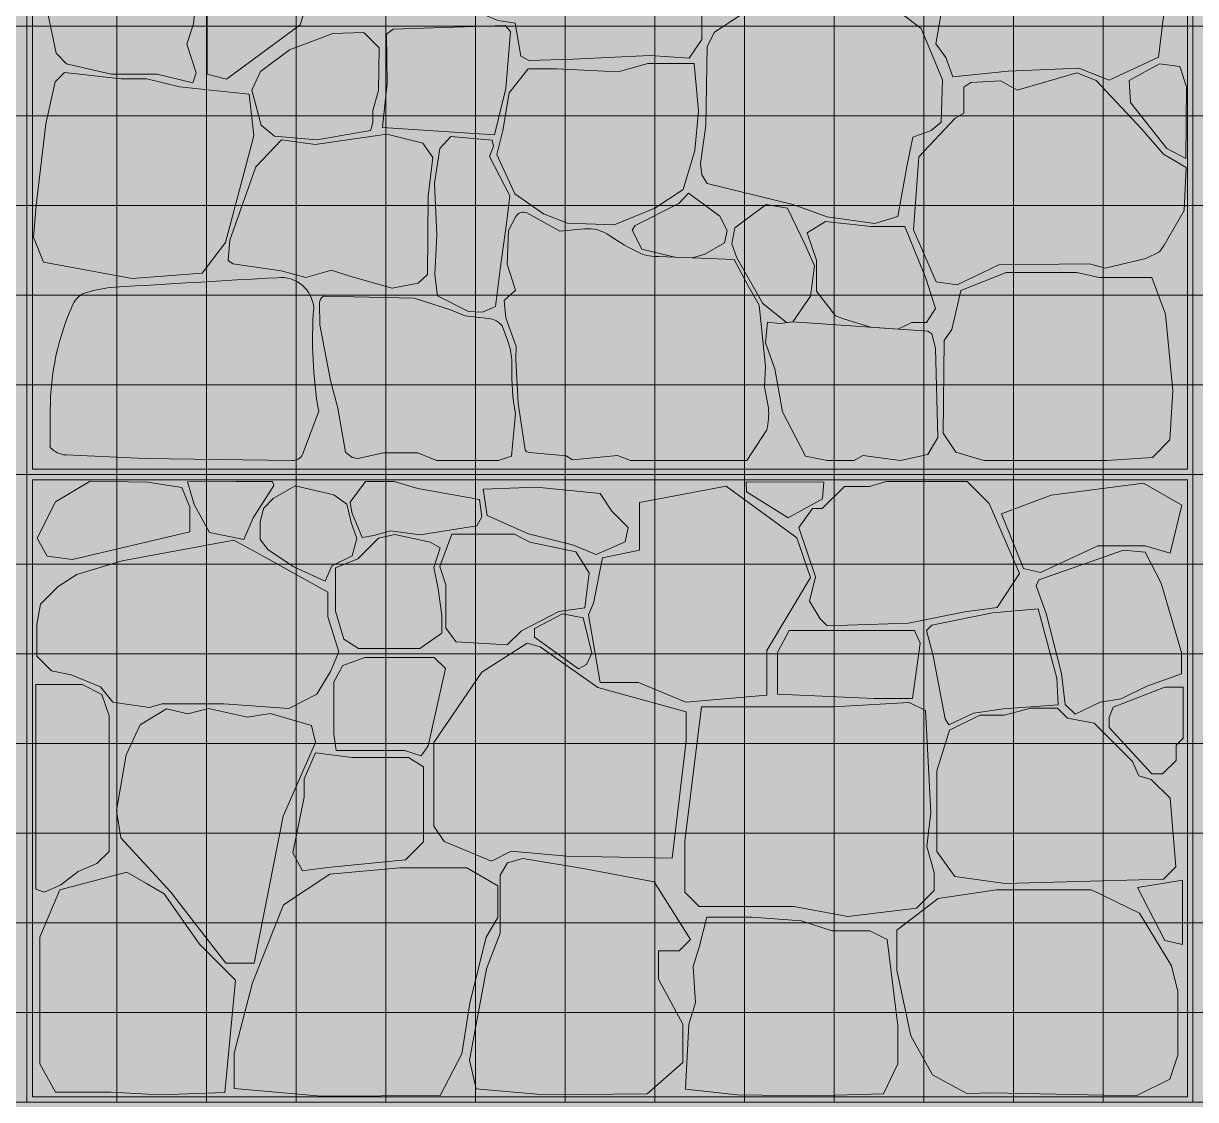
# Model space of a CAD drawing. Header units: centimetres. Extents: x -4381 to 5639, y -3920 to 4826.
# Drawn here: x 180.861 to 182.249, y 3.93 to 5.204 of the extents above; entities that cross this region are included whole.
import ezdxf
from ezdxf.xclip import XClip

# ---------------------------------------------------------------- set-up
doc = ezdxf.new("R2010")
doc.units = ezdxf.units.CM
doc.header["$MEASUREMENT"] = 0
doc.header["$XCLIPFRAME"] = 0
doc.set_wipeout_variables(frame=1)
doc.linetypes.add('Wipeout_Contour', pattern=[100, 0, -100])
for name, color, linetype, lineweight, true_color in [('cad-block.com_Pen_No__62', 7, 'Continuous', 5, 0xaaaaaa), ('hatch stone_Pen_No__254', 7, 'Continuous', 13, 0xe8e8e8), ('Mur de clôture_Pen_No__178', 7, 'Continuous', 5, 0xbda888)]:
    doc.layers.add(name, color=color, linetype=linetype, lineweight=lineweight, true_color=true_color)
doc.layers.add('Drawing & Figure', color=7, linetype='Continuous')
doc.layers.add('Mur de clôture', color=7, linetype='Continuous')
doc.layers.add('net_Pen_No__1', color=7, linetype='Continuous', lineweight=5)

# ---------------------------------------------------------------- blocks, each defined once
blk = doc.blocks.new('Drawing_15_15', base_point=(-267.6734, 10.6179))
at = {"layer": 'hatch stone_Pen_No__254', "linetype": 'Continuous', "ltscale": 10}
for points in [[(181.9616, 5.1406), (182.0271, 5.1475), (182.1108, 5.151), (182.1467, 5.1367), (182.2051, 5.1641), (182.2129, 5.228), (182.1865, 5.3278), (182.1714, 5.3828), (182.1527, 5.3909), (182.0039, 5.4003), (181.9835, 5.3753), (181.9636, 5.3445), (181.95, 5.229), (181.9412, 5.1796), (181.9533, 5.1635)], [(181.0617, 5.1337), (181.0656, 5.1453), (181.0548, 5.1794), (181.0627, 5.2033), (181.0685, 5.2698), (181.1045, 5.3452), (181.0546, 5.3677), (181.0061, 5.3776), (180.9624, 5.3595), (180.9098, 5.293), (180.8939, 5.2512), (180.8898, 5.2175), (180.8999, 5.1686), (180.9124, 5.1562), (180.9653, 5.144), (181.0195, 5.144)], [(181.124, 5.3628), (181.0787, 5.2679), (181.0787, 5.144), (181.1018, 5.1377), (181.1887, 5.2021), (181.1985, 5.2322), (181.267, 5.2854), (181.231, 5.3214), (181.1742, 5.333)], [(181.4434, 5.2042), (181.4501, 5.1651), (181.4595, 5.1601), (181.5119, 5.1617), (181.6028, 5.1658), (181.6492, 5.1629), (181.6643, 5.1849), (181.6645, 5.2648), (181.6601, 5.2741), (181.6445, 5.2779), (181.6386, 5.2872), (181.6336, 5.3137), (181.6143, 5.3259), (181.5834, 5.3454), (181.5527, 5.3498), (181.5079, 5.3524), (181.4765, 5.3437), (181.4519, 5.3235), (181.4074, 5.315), (181.3981, 5.2958), (181.3927, 5.2348), (181.4042, 5.2152), (181.4228, 5.2073)], [(181.6706, 5.0145), (181.7719, 4.9894), (181.8129, 4.9749), (181.869, 4.9672), (181.8964, 4.9754), (181.9071, 5.0346), (181.9142, 5.0693), (181.9357, 5.0772), (181.9476, 5.0868), (181.9493, 5.137), (181.9239, 5.1977), (181.8808, 5.2306), (181.8286, 5.2315), (181.7126, 5.2154), (181.6793, 5.1937), (181.6705, 5.1767), (181.6692, 5.083), (181.6629, 5.0382), (181.6645, 5.0246)], [(181.1585, 5.0704), (181.2088, 5.0661), (181.2722, 5.0773), (181.2749, 5.086), (181.2749, 5.1006), (181.2815, 5.1245), (181.2825, 5.1751), (181.2644, 5.1932), (181.2276, 5.1918), (181.1764, 5.1725), (181.1418, 5.1469), (181.1316, 5.1247), (181.1429, 5.0834)], [(181.2863, 5.0809), (181.3589, 5.0759), (181.4189, 5.072), (181.4322, 5.1268), (181.4378, 5.1944), (181.4316, 5.2014), (181.2989, 5.1969), (181.2911, 5.1912), (181.292, 5.1326)], [(181.4215, 5.0488), (181.443, 5.0022), (181.4768, 4.9785), (181.5054, 4.9674), (181.5606, 4.9656), (181.6088, 4.985), (181.6422, 5.0074), (181.6561, 5.0533), (181.6605, 5.1001), (181.6553, 5.1563), (181.6005, 5.1563), (181.5653, 5.1467), (181.4923, 5.1502), (181.4588, 5.1502), (181.4363, 5.1219), (181.4289, 5.077)], [(182.1704, 5.1365), (182.1718, 5.1102), (182.2149, 5.0559), (182.2373, 5.044), (182.2383, 5.1289), (182.2304, 5.1528), (182.2061, 5.156)], [(180.8852, 4.9211), (180.9901, 4.902), (181.0729, 4.9084), (181.1004, 4.9444), (181.1288, 5.0515), (181.1341, 5.0711), (181.1285, 5.1203), (181.0462, 5.1287), (181.0074, 5.1381), (180.9768, 5.1381), (180.9099, 5.1457), (180.899, 5.1349), (180.8878, 5.0852), (180.8765, 4.9884), (180.8731, 4.9508)], [(181.9419, 4.8978), (181.9667, 4.8946), (182.016, 4.9179), (182.1234, 4.9192), (182.142, 4.914), (182.1899, 4.9256), (182.2063, 4.9336), (182.2115, 4.9412), (182.2354, 4.9823), (182.2379, 5.0335), (182.2108, 5.0493), (182.1854, 5.0787), (182.1312, 5.1364), (182.1083, 5.1455), (182.0376, 5.1247), (182.0182, 5.1361), (181.9827, 5.1341), (181.9747, 5.1285), (181.9747, 5.0976), (181.9641, 5.0916), (181.9214, 5.0461), (181.9151, 4.9597)], [(181.1038, 4.9234), (181.1091, 4.9194), (181.1662, 4.9109), (181.1957, 4.9032), (181.2259, 4.9118), (181.2476, 4.9047), (181.2977, 4.8903), (181.3286, 4.8963), (181.3395, 4.9065), (181.3405, 4.9994), (181.346, 5.045), (181.334, 5.0623), (181.2916, 5.0729), (181.2066, 5.0606), (181.1666, 5.066), (181.1365, 5.034), (181.1057, 4.9471)], [(181.3881, 4.863), (181.4047, 4.8621), (181.4201, 4.8688), (181.4256, 4.913), (181.4333, 4.9671), (181.4371, 4.9999), (181.4129, 5.0463), (181.4178, 5.0586), (181.4162, 5.0656), (181.3673, 5.0699), (181.3541, 5.056), (181.348, 5.0146), (181.3506, 4.9535), (181.3482, 4.9061), (181.3515, 4.8815)], [(181.5934, 4.9365), (181.6325, 4.9273), (181.6534, 4.9264), (181.668, 4.9309), (181.6911, 4.9442), (181.6944, 4.9586), (181.6857, 4.9756), (181.6485, 5.003), (181.6372, 4.9908), (181.5853, 4.9648), (181.5819, 4.9591)], [(181.6999, 4.9429), (181.7057, 4.9263), (181.7365, 4.8725), (181.7645, 4.8497), (181.7721, 4.8506), (181.793, 4.8811), (181.7978, 4.917), (181.7867, 4.9419), (181.7656, 4.9852), (181.7407, 4.9895), (181.7034, 4.9618)], [(181.5112, 4.6874), (181.5645, 4.6925), (181.5801, 4.6866), (181.7178, 4.6866), (181.7413, 4.7229, 0.078557), (181.7432, 4.7488), (181.7387, 4.7738), (181.7397, 4.798), (181.7324, 4.8702), (181.7194, 4.8931), (181.7027, 4.9243), (181.6136, 4.9281, -0.129508), (181.5912, 4.932, -0.047136), (181.5554, 4.9526, 0.178869), (181.5253, 4.9607), (181.4961, 4.9581), (181.4573, 4.9795, 0.402294), (181.4443, 4.9752), (181.4356, 4.9587), (181.434, 4.9187), (181.4438, 4.8881), (181.4303, 4.876), (181.4324, 4.8553), (181.4445, 4.8216), (181.444, 4.8065), (181.447, 4.7543), (181.4551, 4.6992, 0.271244), (181.4605, 4.696), (181.5039, 4.692)], [(181.8332, 4.8539), (181.8643, 4.8443), (181.8965, 4.8421), (181.9128, 4.8497), (181.9302, 4.8497), (181.9408, 4.8665), (181.9297, 4.9022), (181.9218, 4.9217), (181.9048, 4.9634), (181.8645, 4.9634), (181.8107, 4.9693), (181.789, 4.9561), (181.8003, 4.9237), (181.8003, 4.887), (181.8227, 4.8576)], [(180.8931, 4.702, 0.202929), (180.9115, 4.6931), (181.0053, 4.6887), (181.1791, 4.6866, 0.315943), (181.1918, 4.6935), (181.2108, 4.7447, -0.062601), (181.205, 4.867, 0.423499), (181.1622, 4.9029), (180.9694, 4.8916, 0.056058), (180.9362, 4.8855, 0.216368), (180.9198, 4.871, 0.106349), (180.8931, 4.7466)], [(181.9983, 4.6866), (182.063, 4.6866), (182.1433, 4.6866), (182.1977, 4.6902), (182.2184, 4.7108), (182.2221, 4.7689), (182.2134, 4.8595), (182.197, 4.9031), (182.1348, 4.9031), (182.1082, 4.9092), (182.0245, 4.9092), (181.971, 4.8879), (181.9603, 4.8417), (181.9512, 4.8287), (181.9502, 4.7187), (181.9649, 4.6964)], [(181.2424, 4.6965), (181.2506, 4.6899), (181.2572, 4.6889), (181.2875, 4.6955), (181.3281, 4.6955), (181.3501, 4.6866), (181.4238, 4.6866), (181.439, 4.6917), (181.4437, 4.7421, -0.055011), (181.4395, 4.797, 0.099308), (181.4342, 4.8291), (181.4279, 4.8457, 0.204724), (181.4119, 4.8547), (181.3843, 4.8578), (181.3669, 4.8647), (181.3239, 4.8785), (181.2165, 4.8812, 0.262334), (181.2118, 4.8727), (181.2121, 4.8471), (181.2247, 4.7811), (181.2335, 4.7484)], [(181.7869, 4.6916), (181.8128, 4.6866), (181.8446, 4.6866), (181.8551, 4.6925), (181.8994, 4.6866), (181.9318, 4.6936), (181.9436, 4.7135), (181.941, 4.8193), (181.9366, 4.8363), (181.9318, 4.8397), (181.7721, 4.8506), (181.7569, 4.8488), (181.7422, 4.8502), (181.7399, 4.8259), (181.7506, 4.7949), (181.7597, 4.744)], [(181.0584, 4.6019), (181.0584, 4.6314), (181.0487, 4.6545), (181.008, 4.6607), (180.9404, 4.6621), (180.8994, 4.6375), (180.8777, 4.5944), (180.8895, 4.5734), (180.9193, 4.5693)], [(181.0815, 4.6011), (181.1223, 4.5929), (181.1331, 4.6186), (181.1578, 4.6567), (181.1563, 4.6617), (181.1127, 4.6615), (181.0555, 4.6613), (181.0633, 4.6343)], [(181.1829, 4.6564), (181.157, 4.6413), (181.1453, 4.6297), (181.1417, 4.6136), (181.1417, 4.5929), (181.151, 4.5808), (181.1813, 4.5605), (181.2184, 4.5436), (181.2265, 4.5618), (181.2506, 4.5737), (181.2558, 4.5943), (181.2494, 4.6131), (181.2441, 4.6348), (181.2287, 4.6459)], [(181.2499, 4.625), (181.2624, 4.5955), (181.2761, 4.5976), (181.2959, 4.6034), (181.3308, 4.5986), (181.3982, 4.6092), (181.4041, 4.6196), (181.4013, 4.6402), (181.3281, 4.6533), (181.3, 4.6615), (181.2664, 4.6617), (181.2482, 4.637)], [(181.4054, 4.6525), (181.4102, 4.6215), (181.4593, 4.5997), (181.5112, 4.5868), (181.5394, 4.575), (181.5737, 4.5901), (181.5773, 4.6071), (181.558, 4.6264), (181.5441, 4.6474), (181.4688, 4.655)], [(181.544, 4.4237), (181.5892, 4.4237), (181.6456, 4.4002), (181.7415, 4.4085), (181.7415, 4.4615), (181.7932, 4.5481), (181.7767, 4.5948), (181.693, 4.6559), (181.5905, 4.6368), (181.5905, 4.5803), (181.5468, 4.5711), (181.5362, 4.5175), (181.5301, 4.5036)], [(181.7169, 4.6612), (181.7171, 4.6494), (181.7664, 4.6187), (181.8071, 4.6412), (181.8088, 4.6608)], [(181.8129, 4.4906), (181.9091, 4.4939), (181.9756, 4.5072), (182.0139, 4.5125), (182.0404, 4.5528), (182.0046, 4.6354), (181.9784, 4.6616), (181.8825, 4.6616), (181.863, 4.6558), (181.8332, 4.6558), (181.8068, 4.6295), (181.7955, 4.6295), (181.7793, 4.6073), (181.7989, 4.5488), (181.7917, 4.5198), (181.8045, 4.499)], [(182.0654, 4.5537), (182.1331, 4.5855), (182.1892, 4.5855), (182.2188, 4.5766), (182.2325, 4.6334), (182.1873, 4.6598), (182.0781, 4.6456), (182.0192, 4.6234), (182.0452, 4.5587)], [(181.2307, 4.5596), (181.2307, 4.5081), (181.2404, 4.4749), (181.2581, 4.464), (181.3305, 4.464), (181.3564, 4.4822), (181.3564, 4.5031), (181.3521, 4.5344), (181.3473, 4.5597), (181.3545, 4.583), (181.3429, 4.5898), (181.301, 4.5987), (181.2817, 4.5944), (181.2572, 4.57)], [(181.3541, 4.5609), (181.3615, 4.5394), (181.3615, 4.4879), (181.3737, 4.4717), (181.434, 4.4682), (181.4508, 4.485), (181.4949, 4.5079), (181.5258, 4.5121), (181.5311, 4.5534), (181.5151, 4.5782), (181.4606, 4.5897), (181.4428, 4.5992), (181.3684, 4.5992)], [(180.8771, 4.4923), (180.8771, 4.4549), (180.8945, 4.4375), (180.9177, 4.4327), (180.9525, 4.4186), (180.9671, 4.4004), (181.0107, 4.394), (181.025, 4.3983), (181.0984, 4.3983), (181.1755, 4.3929), (181.2086, 4.4099), (181.2249, 4.4365), (181.2347, 4.46), (181.2216, 4.5013), (181.2216, 4.5306), (181.1104, 4.5923), (180.9782, 4.5678), (180.9245, 4.5516), (180.9023, 4.5373), (180.8814, 4.5164)], [(182.0943, 4.3977), (182.1063, 4.3862), (182.136, 4.4005), (182.1609, 4.4043), (182.1913, 4.4194), (182.2322, 4.434), (182.2322, 4.4593), (182.2081, 4.5412), (182.1893, 4.5779), (182.1637, 4.5804), (182.0634, 4.5454), (182.0602, 4.5382), (182.072, 4.5055), (182.09, 4.4344)], [(181.9525, 4.3805), (181.9567, 4.3737), (181.9861, 4.3873), (182.0215, 4.3923), (182.0863, 4.3974), (182.0845, 4.4287), (182.0626, 4.5109), (182.0084, 4.5061), (181.9366, 4.4916), (181.9304, 4.4854), (181.9382, 4.4551)], [(181.4662, 4.4773), (181.5184, 4.4397), (181.528, 4.4448), (181.5342, 4.4585), (181.524, 4.5003), (181.4993, 4.5051), (181.4662, 4.4876)], [(181.7541, 4.4097), (181.8685, 4.4048), (181.9139, 4.4048), (181.9228, 4.4701), (181.916, 4.4851), (181.7676, 4.4851), (181.7541, 4.4592)], [(181.5045, 4.2181), (181.6294, 4.2157), (181.6458, 4.3548), (181.6458, 4.389), (181.5411, 4.4178), (181.4731, 4.4657), (181.4576, 4.4703), (181.404, 4.4359), (181.3471, 4.3528), (181.3471, 4.2534), (181.3592, 4.2355), (181.4152, 4.2123), (181.4387, 4.2241)], [(181.2314, 4.3431), (181.3123, 4.3431), (181.3323, 4.3367), (181.3405, 4.3487), (181.3608, 4.4401), (181.3477, 4.4533), (181.2655, 4.4533), (181.2392, 4.4437), (181.2289, 4.4245), (181.2289, 4.3627)], [(180.876, 4.1791), (180.8862, 4.1754), (180.9056, 4.1843), (180.926, 4.1998), (180.9482, 4.2093), (180.9626, 4.2237), (180.9626, 4.3843), (180.954, 4.4096), (180.9309, 4.4212), (180.876, 4.4212)], [(182.1466, 4.3705), (182.1971, 4.3154), (182.2098, 4.3154), (182.2257, 4.3312), (182.2257, 4.3494), (182.2341, 4.3578), (182.2341, 4.4181), (182.2126, 4.4181), (182.1514, 4.3943), (182.1466, 4.3824)], [(181.6443, 4.1753), (181.6614, 4.1585), (181.7732, 4.1585), (181.8373, 4.1467), (181.9185, 4.1567), (181.9394, 4.1776), (181.9394, 4.1989), (181.9308, 4.2294), (181.9353, 4.2699), (181.929, 4.3906), (181.9097, 4.4001), (181.8204, 4.3948), (181.6641, 4.3948), (181.6443, 4.2359)], [(180.9766, 4.2397), (181.0356, 4.1755), (181.1007, 4.0916), (181.1346, 4.0916), (181.1689, 4.2656), (181.2072, 4.3525), (181.2022, 4.3726), (181.1535, 4.3868), (181.1265, 4.3828), (181.0803, 4.393), (181.0559, 4.3866), (181.0305, 4.3925), (180.9994, 4.3736), (180.983, 4.3382), (180.9715, 4.2722)], [(182.0235, 4.1856), (182.2107, 4.1907), (182.2254, 4.2053), (182.2188, 4.2866), (182.1963, 4.309), (182.1817, 4.313), (182.1741, 4.3303), (182.1288, 4.3756), (182.0973, 4.3813), (182.0854, 4.3932), (182.0537, 4.3932), (182.0223, 4.3851), (181.9933, 4.3851), (181.9576, 4.3672), (181.9424, 4.319), (181.9424, 4.2235), (181.9639, 4.1942)], [(181.1917, 4.2008), (181.2213, 4.2048), (181.3135, 4.2137), (181.3349, 4.2351), (181.3349, 4.3239), (181.3171, 4.3349), (181.2504, 4.3349), (181.2072, 4.3405), (181.1935, 4.3095), (181.1935, 4.288), (181.1803, 4.2222)], [(181.3895, 3.9767), (181.3973, 3.9428), (181.4781, 3.9355), (181.5995, 3.9367), (181.6418, 3.9737), (181.6418, 4.0192), (181.613, 4.0726), (181.613, 4.1062), (181.6377, 4.1062), (181.6511, 4.1196), (181.6079, 4.1878), (181.5237, 4.2035), (181.4526, 4.2152), (181.4345, 4.2101), (181.4256, 4.1954), (181.4256, 4.1271), (181.4093, 4.0846)], [(180.8806, 4.1222), (180.8806, 3.9724), (180.8993, 3.9387), (180.965, 3.9387), (181.0237, 3.9356), (181.0996, 3.9385), (181.1122, 4.0714), (181.0699, 4.1138), (181.0277, 4.1735), (180.9838, 4.1992), (180.9045, 4.1781)], [(181.1106, 3.9429), (181.2136, 3.9341), (181.3546, 3.9347), (181.3801, 3.9842), (181.3897, 4.044), (181.4092, 4.1221), (181.4227, 4.1456), (181.4227, 4.183), (181.3861, 4.2041), (181.307, 4.2041), (181.2241, 4.1966), (181.169, 4.1603), (181.1326, 4.0683), (181.1106, 3.9848)], [(182.1784, 3.9345), (182.2182, 3.954), (182.228, 3.9825), (182.228, 4.0579), (182.2203, 4.0882), (182.1826, 4.1506), (182.1257, 4.1783), (182.0131, 4.1783), (181.9441, 4.168), (181.8951, 4.1303), (181.8951, 4.0831), (181.9117, 4.0054), (181.9374, 3.9592), (181.9779, 3.9373), (182.0076, 3.9379)], [(182.1801, 4.181), (182.2126, 4.1183), (182.2332, 4.1135), (182.2332, 4.1897)], [(181.645, 3.9424), (181.7067, 3.9354), (181.7937, 3.9344), (181.8796, 3.9366), (181.8964, 3.9723), (181.8964, 4.0174), (181.8836, 4.1196), (181.8632, 4.1298), (181.8188, 4.1298), (181.7818, 4.1414), (181.7238, 4.1457), (181.6701, 4.1457), (181.6612, 4.1102), (181.6541, 4.0874), (181.657, 4.0445), (181.649, 4.0191)]]:
    blk.add_hatch(color=256, dxfattribs=at).paths.add_polyline_path(points)
at = {"color": 254, "linetype": 'Wipeout_Contour', "lineweight": 0, "ltscale": 1671.77046}
blk.add_wipeout([(179.4853, 5.4131), (179.4853, 3.1827), (181.1878, 3.0031), (181.4619, 2.9897), (187.4252, 2.5376), (187.8062, 2.5014), (191.5693, 2.1494), (191.6061, 2.1461), (191.6061, 5.4131)], dxfattribs=at).dxf.layer = 'Mur de clôture'
at = {"layer": 'Mur de clôture_Pen_No__178', "linetype": 'Continuous', "ltscale": 10}
blk.add_hatch(color=256, dxfattribs=at).paths.add_polyline_path([(179.4853, 5.4131), (179.4853, 3.1827), (181.1878, 3.0031), (181.4619, 2.9897), (187.4252, 2.5376), (187.8062, 2.5014), (191.5693, 2.1494), (191.6061, 2.1461), (191.6061, 5.4131)])
at = {"layer": 'cad-block.com_Pen_No__62', "linetype": 'Continuous', "ltscale": 10, "flags": 128}
for points in [[(181.9616, 5.1406), (181.9533, 5.1635), (181.9412, 5.1796), (181.95, 5.229), (181.9636, 5.3445), (181.9835, 5.3753), (182.0039, 5.4003), (182.1527, 5.3909), (182.1714, 5.3828), (182.1865, 5.3278), (182.2129, 5.228), (182.2051, 5.1641), (182.1467, 5.1367), (182.1108, 5.151), (182.0271, 5.1475), (181.9616, 5.1406)], [(181.0617, 5.1337), (181.0195, 5.144), (180.9653, 5.144), (180.9124, 5.1562), (180.8999, 5.1686), (180.8898, 5.2175), (180.8939, 5.2512), (180.9098, 5.293), (180.9624, 5.3595), (181.0061, 5.3776), (181.0546, 5.3677), (181.1045, 5.3452), (181.0685, 5.2698), (181.0627, 5.2033), (181.0548, 5.1794), (181.0656, 5.1453), (181.0617, 5.1337)], [(181.124, 5.3628), (181.0787, 5.2679), (181.0787, 5.144), (181.1018, 5.1377), (181.1887, 5.2021), (181.1985, 5.2322), (181.267, 5.2854), (181.231, 5.3214), (181.1742, 5.333), (181.124, 5.3628)], [(181.4434, 5.2042), (181.4501, 5.1651), (181.4595, 5.1601), (181.5119, 5.1617), (181.6028, 5.1658), (181.6492, 5.1629), (181.6643, 5.1849), (181.6645, 5.2648), (181.6601, 5.2741), (181.6445, 5.2779), (181.6386, 5.2872), (181.6336, 5.3137), (181.6143, 5.3259), (181.5834, 5.3454), (181.5527, 5.3498), (181.5079, 5.3524), (181.4765, 5.3437), (181.4519, 5.3235), (181.4074, 5.315), (181.3981, 5.2958), (181.3927, 5.2348), (181.4042, 5.2152), (181.4228, 5.2073), (181.4434, 5.2042)], [(181.6706, 5.0145), (181.7719, 4.9894), (181.8129, 4.9749), (181.869, 4.9672), (181.8964, 4.9754), (181.9071, 5.0346), (181.9142, 5.0693), (181.9357, 5.0772), (181.9476, 5.0868), (181.9493, 5.137), (181.9239, 5.1977), (181.8808, 5.2306), (181.8286, 5.2315), (181.7126, 5.2154), (181.6793, 5.1937), (181.6705, 5.1767), (181.6692, 5.083), (181.6629, 5.0382), (181.6645, 5.0246), (181.6706, 5.0145)], [(181.1585, 5.0704), (181.1429, 5.0834), (181.1316, 5.1247), (181.1418, 5.1469), (181.1764, 5.1725), (181.2276, 5.1918), (181.2644, 5.1932), (181.2825, 5.1751), (181.2815, 5.1245), (181.2749, 5.1006), (181.2749, 5.086), (181.2722, 5.0773), (181.2088, 5.0661), (181.1585, 5.0704)], [(181.2863, 5.0809), (181.292, 5.1326), (181.2911, 5.1912), (181.2989, 5.1969), (181.4316, 5.2014), (181.4378, 5.1944), (181.4322, 5.1268), (181.4189, 5.072), (181.3589, 5.0759), (181.2863, 5.0807)], [(181.4215, 5.0488), (181.4289, 5.077), (181.4363, 5.1219), (181.4588, 5.1502), (181.4923, 5.1502), (181.5653, 5.1467), (181.6005, 5.1563), (181.6553, 5.1563), (181.6605, 5.1001), (181.6561, 5.0533), (181.6422, 5.0074), (181.6088, 4.985), (181.5606, 4.9656), (181.5054, 4.9674), (181.4768, 4.9785), (181.443, 5.0022), (181.4215, 5.0488)], [(182.1704, 5.1365), (182.1718, 5.1102), (182.2149, 5.0559), (182.2373, 5.044), (182.2383, 5.1289), (182.2304, 5.1528), (182.2061, 5.156), (182.1704, 5.1365)], [(180.8852, 4.9211), (180.9901, 4.902), (181.0729, 4.9084), (181.1004, 4.9444), (181.1288, 5.0515), (181.1341, 5.0711), (181.1285, 5.1203), (181.0462, 5.1287), (181.0074, 5.1381), (180.9768, 5.1381), (180.9099, 5.1457), (180.899, 5.1349), (180.8878, 5.0852), (180.8765, 4.9884), (180.8731, 4.9508), (180.8852, 4.9211)], [(181.9419, 4.8978), (181.9151, 4.9597), (181.9214, 5.0461), (181.9641, 5.0916), (181.9747, 5.0976), (181.9747, 5.1285), (181.9827, 5.1341), (182.0182, 5.1361), (182.0376, 5.1247), (182.1083, 5.1455), (182.1312, 5.1364), (182.1854, 5.0787), (182.2108, 5.0493), (182.2379, 5.0335), (182.2354, 4.9823), (182.2115, 4.9412), (182.2063, 4.9336), (182.1899, 4.9256), (182.142, 4.914), (182.1234, 4.9192), (182.016, 4.9179), (181.9667, 4.8946), (181.9419, 4.8978)], [(181.1038, 4.9234), (181.1057, 4.9471), (181.1365, 5.034), (181.1666, 5.066), (181.2066, 5.0606), (181.2916, 5.0729), (181.334, 5.0623), (181.346, 5.045), (181.3405, 4.9994), (181.3395, 4.9065), (181.3286, 4.8963), (181.2977, 4.8903), (181.2476, 4.9047), (181.2259, 4.9118), (181.1957, 4.9032), (181.1662, 4.9109), (181.1091, 4.9194), (181.1038, 4.9234)], [(181.3881, 4.863), (181.3515, 4.8815), (181.3482, 4.9061), (181.3506, 4.9535), (181.348, 5.0146), (181.3541, 5.056), (181.3673, 5.0699), (181.4162, 5.0656), (181.4178, 5.0586), (181.4129, 5.0463), (181.4371, 4.9999), (181.4333, 4.9671), (181.4256, 4.913), (181.4201, 4.8688), (181.4047, 4.8621), (181.3881, 4.863)], [(181.5934, 4.9365), (181.5819, 4.9591), (181.5853, 4.9648), (181.6372, 4.9908), (181.6485, 5.003), (181.6857, 4.9756), (181.6944, 4.9586), (181.6911, 4.9442), (181.668, 4.9309), (181.6534, 4.9264), (181.6325, 4.9273), (181.5934, 4.9365)], [(181.6999, 4.9429), (181.7034, 4.9618), (181.7407, 4.9895), (181.7656, 4.9852), (181.7867, 4.9419), (181.7978, 4.917), (181.793, 4.8811), (181.7721, 4.8506), (181.7645, 4.8497), (181.7365, 4.8725), (181.7057, 4.9263), (181.6999, 4.9429)], [(181.8332, 4.8539), (181.8643, 4.8443), (181.8965, 4.8421), (181.9128, 4.8497), (181.9302, 4.8497), (181.9408, 4.8665), (181.9297, 4.9022), (181.9218, 4.9217), (181.9048, 4.9634), (181.8645, 4.9634), (181.8107, 4.9693), (181.789, 4.9561), (181.8003, 4.9237), (181.8003, 4.887), (181.8227, 4.8576), (181.8332, 4.8539)], [(181.9983, 4.6866), (181.9649, 4.6964), (181.9502, 4.7187), (181.9512, 4.8287), (181.9603, 4.8417), (181.971, 4.8879), (182.0245, 4.9092), (182.1082, 4.9092), (182.1348, 4.9031), (182.197, 4.9031), (182.2134, 4.8595), (182.2221, 4.7689), (182.2184, 4.7108), (182.1977, 4.6902), (182.1433, 4.6866), (182.063, 4.6866), (181.9983, 4.6866)], [(181.7869, 4.6916), (181.7597, 4.744), (181.7506, 4.7949), (181.7399, 4.8259), (181.7422, 4.8502), (181.7569, 4.8488), (181.7721, 4.8506), (181.9318, 4.8397), (181.9366, 4.8363), (181.941, 4.8193), (181.9436, 4.7135), (181.9318, 4.6936), (181.8994, 4.6866), (181.8551, 4.6925), (181.8446, 4.6866), (181.8128, 4.6866), (181.7869, 4.6916)], [(181.0584, 4.6019), (181.0584, 4.6314), (181.0487, 4.6545), (181.008, 4.6607), (180.9404, 4.6621), (180.8994, 4.6375), (180.8777, 4.5944), (180.8895, 4.5734), (180.9193, 4.5693), (181.0584, 4.6019)], [(181.0815, 4.6011), (181.0633, 4.6343), (181.0555, 4.6613), (181.1127, 4.6615), (181.1563, 4.6617), (181.1578, 4.6567), (181.1331, 4.6186), (181.1223, 4.5929), (181.0815, 4.6011)], [(181.1829, 4.6564), (181.2287, 4.6459), (181.2441, 4.6348), (181.2494, 4.6131), (181.2558, 4.5943), (181.2506, 4.5737), (181.2265, 4.5618), (181.2184, 4.5436), (181.1813, 4.5605), (181.151, 4.5808), (181.1417, 4.5929), (181.1417, 4.6136), (181.1453, 4.6297), (181.157, 4.6413), (181.1829, 4.6564)], [(181.2499, 4.625), (181.2624, 4.5955), (181.2761, 4.5976), (181.2959, 4.6034), (181.3308, 4.5986), (181.3982, 4.6092), (181.4041, 4.6196), (181.4013, 4.6402), (181.3281, 4.6533), (181.3, 4.6615), (181.2664, 4.6617), (181.2482, 4.637), (181.2499, 4.625)], [(181.4054, 4.6525), (181.4102, 4.6215), (181.4593, 4.5997), (181.5112, 4.5868), (181.5394, 4.575), (181.5737, 4.5901), (181.5773, 4.6071), (181.558, 4.6264), (181.5441, 4.6474), (181.4688, 4.655), (181.4054, 4.6525)], [(181.544, 4.4237), (181.5892, 4.4237), (181.6456, 4.4002), (181.7415, 4.4085), (181.7415, 4.4615), (181.7932, 4.5481), (181.7767, 4.5948), (181.693, 4.6559), (181.5905, 4.6368), (181.5905, 4.5803), (181.5468, 4.5711), (181.5362, 4.5175), (181.5301, 4.5036), (181.544, 4.4237)], [(181.7169, 4.6612), (181.7171, 4.6494), (181.7664, 4.6187), (181.8071, 4.6412), (181.8088, 4.6608), (181.7169, 4.6612)], [(181.8129, 4.4906), (181.8045, 4.499), (181.7917, 4.5198), (181.7989, 4.5488), (181.7793, 4.6073), (181.7955, 4.6295), (181.8068, 4.6295), (181.8332, 4.6558), (181.863, 4.6558), (181.8825, 4.6616), (181.9784, 4.6616), (182.0046, 4.6354), (182.0404, 4.5528), (182.0139, 4.5125), (181.9756, 4.5072), (181.9091, 4.4939), (181.8129, 4.4906)], [(182.0654, 4.5537), (182.0452, 4.5587), (182.0192, 4.6234), (182.0781, 4.6456), (182.1873, 4.6598), (182.2325, 4.6334), (182.2188, 4.5766), (182.1892, 4.5855), (182.1331, 4.5855), (182.0654, 4.5537)], [(181.2307, 4.5596), (181.2307, 4.5081), (181.2404, 4.4749), (181.2581, 4.464), (181.3305, 4.464), (181.3564, 4.4822), (181.3564, 4.5031), (181.3521, 4.5344), (181.3473, 4.5597), (181.3545, 4.583), (181.3429, 4.5898), (181.301, 4.5987), (181.2817, 4.5944), (181.2572, 4.57), (181.2307, 4.5596)], [(181.3615, 4.4879), (181.3615, 4.5108), (181.3615, 4.5394), (181.3541, 4.5609), (181.3684, 4.5992), (181.4428, 4.5992), (181.4606, 4.5897), (181.5151, 4.5782), (181.5311, 4.5534), (181.5258, 4.5121), (181.4949, 4.5079), (181.4508, 4.485), (181.434, 4.4682), (181.3737, 4.4717), (181.3615, 4.4879)], [(181.1755, 4.3929), (181.2086, 4.4099), (181.2249, 4.4365), (181.2347, 4.46), (181.2216, 4.5013), (181.2216, 4.5306), (181.145, 4.5731), (181.1104, 4.5923), (180.9782, 4.5678), (180.9245, 4.5516), (180.9023, 4.5373), (180.8814, 4.5164), (180.8771, 4.4923), (180.8771, 4.4549), (180.8945, 4.4375), (180.9177, 4.4327), (180.9525, 4.4186), (180.9671, 4.4004), (181.0107, 4.394), (181.025, 4.3983), (181.0984, 4.3983), (181.1755, 4.3929)], [(182.0943, 4.3977), (182.09, 4.4344), (182.072, 4.5055), (182.0602, 4.5382), (182.0634, 4.5454), (182.1637, 4.5804), (182.1893, 4.5779), (182.2081, 4.5412), (182.2322, 4.4593), (182.2322, 4.434), (182.1913, 4.4194), (182.1609, 4.4043), (182.136, 4.4005), (182.1063, 4.3862), (182.0943, 4.3977)], [(181.9525, 4.3805), (181.9382, 4.4551), (181.9304, 4.4854), (181.9366, 4.4916), (182.0084, 4.5061), (182.0626, 4.5109), (182.0845, 4.4287), (182.0863, 4.3974), (182.0215, 4.3923), (181.9861, 4.3873), (181.9567, 4.3737), (181.9525, 4.3805)], [(181.4662, 4.4773), (181.4662, 4.4876), (181.4993, 4.5051), (181.524, 4.5003), (181.5342, 4.4585), (181.528, 4.4448), (181.5184, 4.4397), (181.4662, 4.4773)], [(181.7541, 4.4097), (181.7541, 4.4592), (181.7676, 4.4851), (181.916, 4.4851), (181.9228, 4.4701), (181.9139, 4.4048), (181.8685, 4.4048), (181.7541, 4.4097)], [(181.5045, 4.2181), (181.4387, 4.2241), (181.4152, 4.2123), (181.3592, 4.2355), (181.3471, 4.2534), (181.3471, 4.3528), (181.404, 4.4359), (181.4576, 4.4703), (181.4731, 4.4657), (181.5411, 4.4178), (181.6458, 4.389), (181.6458, 4.3548), (181.6294, 4.2157), (181.5045, 4.2181)], [(181.2314, 4.3431), (181.3123, 4.3431), (181.3323, 4.3367), (181.3405, 4.3487), (181.3608, 4.4401), (181.3477, 4.4533), (181.2655, 4.4533), (181.2392, 4.4437), (181.2289, 4.4245), (181.2289, 4.3627), (181.2314, 4.3431)], [(180.876, 4.1791), (180.876, 4.4212), (180.9236, 4.4212), (180.9309, 4.4212), (180.954, 4.4096), (180.9626, 4.3843), (180.9626, 4.2237), (180.9482, 4.2093), (180.926, 4.1998), (180.9056, 4.1843), (180.8862, 4.1754), (180.876, 4.1791)], [(182.1466, 4.3705), (182.1466, 4.3824), (182.1514, 4.3943), (182.2126, 4.4181), (182.2341, 4.4181), (182.2341, 4.3841), (182.2341, 4.3578), (182.2257, 4.3494), (182.2257, 4.3312), (182.2098, 4.3154), (182.1971, 4.3154), (182.1466, 4.3705)], [(181.6443, 4.1753), (181.6443, 4.2359), (181.6641, 4.3948), (181.6955, 4.3948), (181.8204, 4.3948), (181.9097, 4.4001), (181.929, 4.3906), (181.9353, 4.2699), (181.9308, 4.2294), (181.9394, 4.1989), (181.9394, 4.1776), (181.9185, 4.1567), (181.8373, 4.1467), (181.7732, 4.1585), (181.6614, 4.1585), (181.6443, 4.1753)], [(180.9766, 4.2397), (180.9715, 4.2722), (180.983, 4.3382), (180.9994, 4.3736), (181.0305, 4.3925), (181.0559, 4.3866), (181.0803, 4.393), (181.1265, 4.3828), (181.1535, 4.3868), (181.2022, 4.3726), (181.2072, 4.3525), (181.1689, 4.2656), (181.1346, 4.0916), (181.1007, 4.0916), (181.0356, 4.1755), (180.9766, 4.2397)], [(182.0235, 4.1856), (181.9639, 4.1942), (181.9424, 4.2235), (181.9424, 4.319), (181.9576, 4.3672), (181.9933, 4.3851), (182.0223, 4.3851), (182.0537, 4.3932), (182.0854, 4.3932), (182.0973, 4.3813), (182.1288, 4.3756), (182.1741, 4.3303), (182.1817, 4.313), (182.1963, 4.309), (182.2188, 4.2866), (182.2254, 4.2053), (182.2107, 4.1907), (182.0235, 4.1856)], [(181.1917, 4.2008), (181.1803, 4.2222), (181.1935, 4.288), (181.1935, 4.3095), (181.2072, 4.3405), (181.2504, 4.3349), (181.3171, 4.3349), (181.3349, 4.3239), (181.3349, 4.2351), (181.3135, 4.2137), (181.2213, 4.2048), (181.1917, 4.2008)], [(181.3895, 3.9767), (181.3973, 3.9428), (181.4781, 3.9355), (181.5995, 3.9367), (181.6418, 3.9737), (181.6418, 4.0192), (181.613, 4.0726), (181.613, 4.1062), (181.6377, 4.1062), (181.6511, 4.1196), (181.6079, 4.1878), (181.5237, 4.2035), (181.4526, 4.2152), (181.4345, 4.2101), (181.4256, 4.1954), (181.4256, 4.1593), (181.4256, 4.1271), (181.4093, 4.0846), (181.3895, 3.9767)], [(180.8993, 3.9387), (180.965, 3.9387), (181.0237, 3.9356), (181.0996, 3.9385), (181.1122, 4.0714), (181.0699, 4.1138), (181.0277, 4.1735), (181.0069, 4.1857), (180.9838, 4.1992), (180.9045, 4.1781), (180.8806, 4.1222), (180.8806, 3.9724), (180.8993, 3.9387)], [(181.1106, 3.9429), (181.1106, 3.9848), (181.1326, 4.0683), (181.169, 4.1603), (181.2241, 4.1966), (181.307, 4.2041), (181.3861, 4.2041), (181.4227, 4.183), (181.4227, 4.1456), (181.4092, 4.1221), (181.3897, 4.044), (181.3801, 3.9842), (181.3546, 3.9347), (181.2136, 3.9341), (181.1106, 3.9429)], [(182.1784, 3.9345), (182.0076, 3.9379), (181.9779, 3.9373), (181.9374, 3.9592), (181.9117, 4.0054), (181.8951, 4.0831), (181.8951, 4.1303), (181.9441, 4.168), (182.0131, 4.1783), (182.1257, 4.1783), (182.1826, 4.1506), (182.2203, 4.0882), (182.228, 4.0579), (182.228, 3.9825), (182.2182, 3.954), (182.1784, 3.9345)], [(182.1801, 4.181), (182.2126, 4.1183), (182.2332, 4.1135), (182.2332, 4.1897), (182.1801, 4.181)], [(181.645, 3.9424), (181.649, 4.0191), (181.657, 4.0445), (181.6541, 4.0874), (181.6612, 4.1102), (181.6701, 4.1457), (181.7238, 4.1457), (181.7818, 4.1414), (181.8188, 4.1298), (181.8632, 4.1298), (181.8836, 4.1196), (181.8964, 4.0174), (181.8964, 3.9723), (181.8796, 3.9366), (181.7937, 3.9344), (181.7067, 3.9354), (181.645, 3.9424)]]:
    blk.add_lwpolyline(points, close=True, dxfattribs=at)
for points in [[(181.5112, 4.6874), (181.5039, 4.692), (181.4605, 4.696, -0.271244), (181.4551, 4.6992), (181.447, 4.7543), (181.444, 4.8065), (181.4445, 4.8216), (181.4324, 4.8553), (181.4303, 4.876), (181.4438, 4.8881), (181.434, 4.9187), (181.4356, 4.9587), (181.4443, 4.9752, -0.402294), (181.4573, 4.9795), (181.4961, 4.9581), (181.5253, 4.9607, -0.178869), (181.5554, 4.9526, 0.047136), (181.5912, 4.932, 0.129508), (181.6136, 4.9281), (181.7027, 4.9243), (181.7194, 4.8931), (181.7324, 4.8702), (181.7397, 4.798), (181.7387, 4.7738), (181.7432, 4.7488, -0.078557), (181.7413, 4.7229), (181.7178, 4.6866), (181.5801, 4.6866), (181.5645, 4.6925), (181.5112, 4.6874)], [(180.8931, 4.702), (180.8931, 4.7466, -0.106349), (180.9198, 4.871, -0.216368), (180.9362, 4.8855, -0.056058), (180.9694, 4.8916, -0.001113), (181.1622, 4.9029, -0.423499), (181.205, 4.867, 0.062601), (181.2108, 4.7447), (181.1918, 4.6935, -0.315943), (181.1791, 4.6866), (181.0053, 4.6887), (180.9115, 4.6931, -0.202929), (180.8931, 4.702)], [(181.2424, 4.6965), (181.2335, 4.7484), (181.2247, 4.7811), (181.2121, 4.8471), (181.2118, 4.8727, -0.262334), (181.2165, 4.8812), (181.3239, 4.8785), (181.3669, 4.8647), (181.3843, 4.8578), (181.4119, 4.8547, -0.204724), (181.4279, 4.8457), (181.4342, 4.8291, -0.099308), (181.4395, 4.797, 0.055011), (181.4437, 4.7421), (181.439, 4.6917), (181.4238, 4.6866), (181.3501, 4.6866), (181.3281, 4.6955), (181.2875, 4.6955), (181.2572, 4.6889), (181.2506, 4.6899), (181.2424, 4.6965)]]:
    blk.add_lwpolyline(points, format="xyb", close=True, dxfattribs=at)
at = {"layer": 'net_Pen_No__1', "linetype": 'Continuous', "ltscale": 10, "flags": 128}
for points in [[(179.4853, 5.4131), (179.4853, 4.6699), (180.8655, 4.6699), (180.8655, 5.4131), (179.4853, 5.4131)], [(180.8655, 5.4131), (180.8655, 4.6699), (182.2456, 4.6699), (182.2456, 5.4131), (180.8655, 5.4131)], [(182.2456, 5.4131), (182.2456, 4.6699), (183.6258, 4.6699), (183.6258, 5.4131), (182.2456, 5.4131)], [(180.8719, 5.4067), (180.8719, 4.6763), (182.2393, 4.6763), (182.2393, 5.4067), (180.8719, 5.4067)], [(179.4853, 4.6699), (179.4853, 3.9267), (180.8655, 3.9267), (180.8655, 4.6699), (179.4853, 4.6699)], [(180.8655, 4.6699), (180.8655, 3.9267), (182.2456, 3.9267), (182.2456, 4.6699), (180.8655, 4.6699)], [(180.8719, 4.6635), (180.8719, 3.9331), (182.2393, 3.9331), (182.2393, 4.6635), (180.8719, 4.6635)], [(182.2456, 4.6699), (182.2456, 3.9267), (183.6258, 3.9267), (183.6258, 4.6699), (182.2456, 4.6699)]]:
    blk.add_lwpolyline(points, close=True, dxfattribs=at)
for points in [[(180.9717, 5.4131), (180.9717, 4.6699)], [(181.0778, 5.4131), (181.0778, 4.6699)], [(181.184, 5.4131), (181.184, 4.6699)], [(181.2902, 5.4131), (181.2902, 4.6699)], [(181.3963, 5.4131), (181.3963, 4.6699)], [(181.5025, 5.4131), (181.5025, 4.6699)], [(181.6086, 5.4131), (181.6086, 4.6699)], [(181.7148, 5.4131), (181.7148, 4.6699)], [(181.821, 5.4131), (181.821, 4.6699)], [(181.9271, 5.4131), (181.9271, 4.6699)], [(182.0333, 5.4131), (182.0333, 4.6699)], [(182.1395, 5.4131), (182.1395, 4.6699)], [(179.4853, 5.2007), (180.8655, 5.2007)], [(180.8655, 5.2007), (182.2456, 5.2007)], [(182.2456, 5.2007), (183.6258, 5.2007)], [(179.4853, 5.0946), (180.8655, 5.0946)], [(180.8655, 5.0946), (182.2456, 5.0946)], [(182.2456, 5.0946), (183.6258, 5.0946)], [(179.4853, 4.9884), (180.8655, 4.9884)], [(180.8655, 4.9884), (182.2456, 4.9884)], [(182.2456, 4.9884), (183.6258, 4.9884)], [(179.4853, 4.8822), (180.8655, 4.8822)], [(180.8655, 4.8822), (182.2456, 4.8822)], [(182.2456, 4.8822), (183.6258, 4.8822)], [(179.4853, 4.7761), (180.8655, 4.7761)], [(180.8655, 4.7761), (182.2456, 4.7761)], [(182.2456, 4.7761), (183.6258, 4.7761)], [(180.9717, 4.6699), (180.9717, 3.9267)], [(181.0778, 4.6699), (181.0778, 3.9267)], [(181.184, 4.6699), (181.184, 3.9267)], [(181.2902, 4.6699), (181.2902, 3.9267)], [(181.3963, 4.6699), (181.3963, 3.9267)], [(181.5025, 4.6699), (181.5025, 3.9267)], [(181.6086, 4.6699), (181.6086, 3.9267)], [(181.7148, 4.6699), (181.7148, 3.9267)], [(181.821, 4.6699), (181.821, 3.9267)], [(181.9271, 4.6699), (181.9271, 3.9267)], [(182.0333, 4.6699), (182.0333, 3.9267)], [(182.1395, 4.6699), (182.1395, 3.9267)], [(179.4853, 4.5637), (180.8655, 4.5637)], [(180.8655, 4.5637), (182.2456, 4.5637)], [(182.2456, 4.5637), (183.6258, 4.5637)], [(179.4853, 4.4576), (180.8655, 4.4576)], [(180.8655, 4.4576), (182.2456, 4.4576)], [(182.2456, 4.4576), (183.6258, 4.4576)], [(179.4853, 4.3514), (180.8655, 4.3514)], [(180.8655, 4.3514), (182.2456, 4.3514)], [(182.2456, 4.3514), (183.6258, 4.3514)], [(179.4853, 4.2452), (180.8655, 4.2452)], [(180.8655, 4.2452), (182.2456, 4.2452)], [(182.2456, 4.2452), (183.6258, 4.2452)], [(179.4853, 4.1391), (180.8655, 4.1391)], [(180.8655, 4.1391), (182.2456, 4.1391)], [(182.2456, 4.1391), (183.6258, 4.1391)], [(179.4853, 4.0329), (180.8655, 4.0329)], [(180.8655, 4.0329), (182.2456, 4.0329)], [(182.2456, 4.0329), (183.6258, 4.0329)]]:
    blk.add_lwpolyline(points, dxfattribs=at)

msp = doc.modelspace()

# ---------------------------------------------------------------- block references
at = {"layer": 'Drawing & Figure', "color": 151, "linetype": 'Continuous', "lineweight": 5, "ltscale": 10, "true_color": 0x80c2ff}
ref = msp.add_blockref('Drawing_15_15', (-267.67341, 10.61787), dxfattribs=at)
XClip(ref).set_block_clipping_path([(150.8554874385, 0.9963282177), (191.9907812231, 21.3358905514)])

doc.saveas('drawing.dxf')
